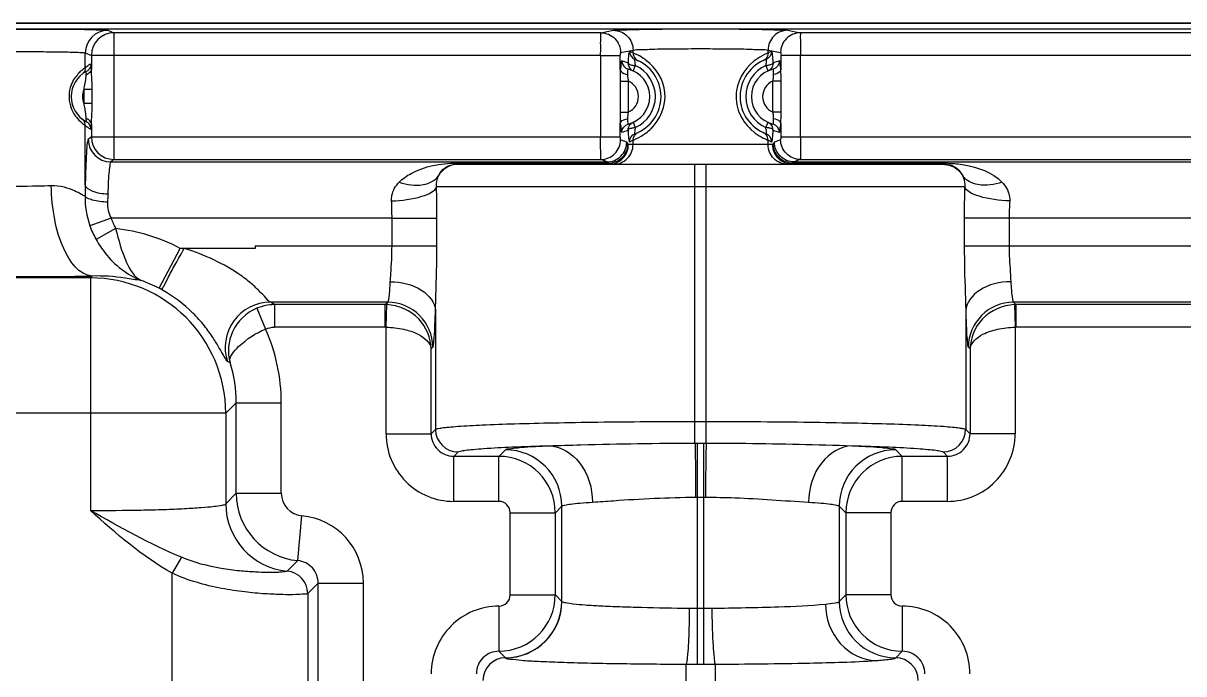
# Model space of a CAD drawing. Header units: millimetres. Extents: x -2618 to 1806, y -1718 to 1521.
# Drawn here: x -2505.4 to -2402.6, y -29.1 to 28.5 of the extents above; entities that cross this region are included whole.
import ezdxf

# ---------------------------------------------------------------- set-up
doc = ezdxf.new("R2010")
doc.units = ezdxf.units.MM
doc.header["$LTSCALE"] = 346.5
doc.layers.get('0').update_dxf_attribs({"linetype": 'CONTINUOUS'})
doc.layers.add('CURVE', color=7, linetype='CONTINUOUS')
doc.layers.add('GEOM', color=7, linetype='CONTINUOUS')

msp = doc.modelspace()

# ---------------------------------------------------------------- linework, layer by layer
for p, q in [((-2549.38, 28), (-2087.38, 28)), ((-2454.21, 27.65), (-2453.1, 27.87)), ((-2437.66, 27.87), (-2436.55, 27.65)), ((-2499.88, 24.56), (-2499.88, 25.87)), ((-2452.46, 25.9), (-2451.36, 26.12)), ((-2451.36, 25.86), (-2451.36, 26.12)), ((-2439.4, 26.12), (-2438.29, 25.9)), ((-2439.4, 25.86), (-2439.4, 26.12)), ((-2499.34, 25.65), (-2499.34, 24.44)), ((-2454.23, 25.65), (-2452.49, 25.65)), ((-2454.23, 25.65), (-2454.23, 18.43)), ((-2452.49, 24.37), (-2452.49, 25.65)), ((-2451.16, 24.74), (-2451.36, 24.28)), ((-2439.39, 24.28), (-2439.6, 24.74)), ((-2436.53, 25.65), (-2438.27, 25.65)), ((-2438.27, 25.65), (-2438.27, 24.37)), ((-2436.53, 18.43), (-2436.53, 25.65)), ((-2499.99, 21.38), (-2499.99, 22.62)), ((-2499.27, 22.62), (-2499.99, 22.62)), ((-2499.27, 21.38), (-2499.27, 22.62)), ((-2452.51, 23.38), (-2451.78, 23.38)), ((-2452.51, 23.38), (-2452.51, 20.62)), ((-2451.78, 23.38), (-2451.78, 20.62)), ((-2438.24, 23.38), (-2438.98, 23.38)), ((-2438.98, 20.62), (-2438.98, 23.38)), ((-2438.24, 20.62), (-2438.24, 23.38)), ((-2499.27, 21.38), (-2499.99, 21.38)), ((-2452.51, 20.62), (-2451.78, 20.62)), ((-2438.24, 20.62), (-2438.98, 20.62)), ((-2499.34, 19.56), (-2499.34, 18.43)), ((-2452.49, 18.43), (-2452.49, 19.63)), ((-2451.36, 19.72), (-2451.16, 19.26)), ((-2439.6, 19.26), (-2439.39, 19.72)), ((-2438.27, 19.63), (-2438.27, 18.43)), ((-2499.88, 14.21), (-2499.88, 19.44)), ((-2454.23, 18.43), (-2452.49, 18.43)), ((-2451.92, 17.96), (-2452.46, 18.18)), ((-2438.99, 17.75), (-2451.77, 17.75)), ((-2451.36, 17.75), (-2451.36, 18.14)), ((-2439.4, 17.75), (-2439.4, 18.14)), ((-2438.29, 18.18), (-2438.84, 17.96)), ((-2438.27, 18.43), (-2147.81, 18.43)), ((-2467.03, 16.1), (-2467.03, 16)), ((-2467.03, 16.1), (-2453.55, 16.1)), ((-2467.03, 16), (-2423.73, 16)), ((-2453.66, 16.21), (-2454.21, 16.43)), ((-2445.88, -8.69), (-2445.88, 16)), ((-2444.88, -8.69), (-2444.88, 16)), ((-2437.2, 16.1), (-2423.73, 16.1)), ((-2436.55, 16.43), (-2437.09, 16.21)), ((-2437.09, 16.21), (-2357.83, 16.21)), ((-2436.55, 16.43), (-2356.41, 16.43)), ((-2423.73, 16.1), (-2423.73, 16)), ((-2421.98, 14), (-2468.77, 14)), ((-2472.71, 8.78), (-2472.71, 11.22)), ((-2472.71, 11.22), (-2468.73, 11.22)), ((-2468.73, 8.78), (-2468.73, 11.22)), ((-2147.59, 11.22), (-2422.02, 11.22)), ((-2422.02, 11.22), (-2422.02, 8.78)), ((-2418.05, 11.22), (-2418.05, 8.78)), ((-2493.34, 5.02), (-2491.47, 8.55)), ((-2484.83, 8.55), (-2491.12, 8.55)), ((-2484.83, 8.78), (-2484.83, 8.55)), ((-2484.83, 8.78), (-2468.73, 8.78)), ((-2422.02, 8.78), (-2171.88, 8.78)), ((-2499.43, 5.94), (-2511.32, 5.94)), ((-2499.27, 6.1), (-2499.43, 5.94)), ((-2499.43, 5.94), (-2499.43, -14.67)), ((-2484.69, 3.25), (-2483.91, 1.41)), ((-2473.09, 3.79), (-2483.49, 3.79)), ((-2483.13, 3.57), (-2483.13, 1.57)), ((-2473.31, 3.57), (-2483.13, 3.57)), ((-2473.31, 3.57), (-2473.09, 3.79)), ((-2473.31, 1.57), (-2473.31, 3.57)), ((-2473.24, 1.57), (-2473.18, 3.57)), ((-2417.67, 3.79), (-2417.45, 3.57)), ((-2357.17, 3.79), (-2417.67, 3.79)), ((-2417.58, 3.57), (-2417.52, 1.57)), ((-2171.88, 3.57), (-2417.45, 3.57)), ((-2417.45, 3.57), (-2417.45, 1.57)), ((-2468.86, 3.05), (-2468.86, -7.48)), ((-2421.89, 3.05), (-2421.89, -7.48)), ((-2473.31, 1.57), (-2483.13, 1.57)), ((-2473.24, 1.57), (-2473.31, 1.57)), ((-2473.24, -7.87), (-2473.24, 1.57)), ((-2417.52, 1.57), (-2417.45, 1.57)), ((-2417.52, 1.57), (-2417.52, -7.87)), ((-2171.88, 1.57), (-2417.45, 1.57)), ((-2469.24, -0.36), (-2469.09, -0.21)), ((-2469.24, -7.87), (-2469.24, -0.36)), ((-2421.66, -0.21), (-2421.51, -0.36)), ((-2421.51, -0.36), (-2421.51, -7.87)), ((-2486.51, -5.13), (-2487.44, -6.05)), ((-2486.51, -5.13), (-2482.52, -5.13)), ((-2486.51, -13.14), (-2486.51, -5.13)), ((-2482.52, -13.14), (-2482.52, -5.13)), ((-2487.44, -6.05), (-2523.32, -6.05)), ((-2487.44, -6.05), (-2487.44, -14.07)), ((-2445.88, -6.78), (-2444.88, -6.78)), ((-2473.24, -7.87), (-2469.24, -7.87)), ((-2469.24, -7.87), (-2468.86, -7.48)), ((-2421.89, -7.48), (-2421.51, -7.87)), ((-2417.52, -7.87), (-2421.51, -7.87)), ((-2445.88, -8.69), (-2445.08, -8.69)), ((-2445.67, -8.69), (-2445.67, -28.28)), ((-2445.08, -8.69), (-2444.88, -8.69)), ((-2445.08, -28.28), (-2445.08, -8.69)), ((-2467.24, -9.87), (-2466.86, -9.48)), ((-2463.24, -9.87), (-2467.24, -9.87)), ((-2467.24, -13.86), (-2467.24, -9.87)), ((-2463.24, -9.87), (-2462.66, -9.29)), ((-2463.24, -13.86), (-2463.24, -9.87)), ((-2428.09, -9.29), (-2427.52, -9.87)), ((-2423.51, -9.87), (-2427.52, -9.87)), ((-2427.52, -13.86), (-2427.52, -9.87)), ((-2423.89, -9.48), (-2423.51, -9.87)), ((-2423.51, -13.86), (-2423.51, -9.87)), ((-2487.44, -14.07), (-2486.51, -13.14)), ((-2486.51, -13.14), (-2482.52, -13.14)), ((-2463.24, -13.86), (-2467.24, -13.86)), ((-2458.24, -14.86), (-2457.66, -14.28)), ((-2457.66, -22.72), (-2457.66, -14.28)), ((-2445.82, -13.49), (-2445.08, -13.48)), ((-2445.08, -13.48), (-2444.94, -13.49)), ((-2433.09, -14.28), (-2432.51, -14.86)), ((-2433.09, -14.28), (-2433.09, -22.72)), ((-2423.51, -13.86), (-2427.52, -13.86)), ((-2481.06, -19.11), (-2480.7, -15.13)), ((-2462.24, -14.86), (-2458.24, -14.86)), ((-2462.24, -22.14), (-2462.24, -14.86)), ((-2458.24, -22.14), (-2458.24, -14.86)), ((-2428.52, -14.86), (-2432.51, -14.86)), ((-2432.51, -14.86), (-2432.51, -22.14)), ((-2428.52, -14.86), (-2428.52, -22.14)), ((-2491.37, -18.81), (-2492.17, -20.23)), ((-2481.06, -19.11), (-2481.99, -20.04)), ((-2492.17, -43.77), (-2492.17, -20.23)), ((-2479.25, -21.1), (-2480.18, -22.03)), ((-2479.25, -21.1), (-2475.25, -21.1)), ((-2479.25, -42.9), (-2479.25, -21.1)), ((-2475.25, -42.9), (-2475.25, -21.1)), ((-2480.18, -22.03), (-2480.18, -41.97)), ((-2462.24, -22.14), (-2458.24, -22.14)), ((-2458.24, -22.14), (-2457.66, -22.72)), ((-2433.09, -22.72), (-2432.51, -22.14)), ((-2428.52, -22.14), (-2432.51, -22.14)), ((-2463.24, -23.14), (-2463.24, -27.13)), ((-2457.66, -22.72), (-2457.66, -22.72)), ((-2445.67, -23.33), (-2445.08, -23.33)), ((-2427.52, -23.14), (-2427.51, -27.13)), ((-2463.24, -27.13), (-2462.66, -27.71)), ((-2428.09, -27.71), (-2427.51, -27.13)), ((-2446.67, -71.74), (-2446.67, -28.28)), ((-2445.67, -28.28), (-2445.08, -28.28)), ((-2444.09, -28.28), (-2444.09, -71.74))]:
    msp.add_line(p, q)
for points in [[(-2473.17, 3.57), (-2473.24, 3.57), (-2473.31, 3.57)], [(-2417.45, 3.57), (-2417.52, 3.57), (-2417.58, 3.57)]]:
    msp.add_lwpolyline(points)
for centre, radius, start, end in [((-2453.13, 22), 4.25, 65.3894, 70.1134), ((-2437.63, 22), 4.25, 109.8866, 114.6106), ((-2497.88, 22), 3.25, 124.6284, 128.0826), ((-2497.88, 22), 3.25, 117.7922, 124.6268), ((-2453.13, 21.99), 3.26, 66.0108, 76.3286), ((-2451.01, 26.98), 2.24, 262.4727, 266.0996), ((-2452.38, 22), 3.5, 289.8856, 70.1144), ((-2448.41, 25.38), 2.82, 189.9099, 193.1567), ((-2452.38, 22), 3, 293.9997, 66.0003), ((-2438.38, 22), 3.5, 109.8856, 250.1144), ((-2438.38, 22), 3, 113.9997, 246.0003), ((-2442.46, 25.41), 2.94, 346.7951, 348.9414), ((-2439.75, 26.98), 2.24, 273.9002, 277.5292), ((-2437.63, 21.99), 3.26, 103.6714, 113.9892), ((-2498.63, 22), 2.5, 117.789, 242.211), ((-2497.95, 21.67), 3.48, 130.2054, 137.2094), ((-2497.82, 21.51), 3.68, 124.0821, 130.1908), ((-2500.64, 24.56), 0.753, 308.1435, 325.3655), ((-2500.08, 24.79), 0.888, 288.5044, 296.8594), ((-2500.14, 24.87), 0.749, 297.83, 308.8856), ((-2500.14, 24.88), 0.753, 308.8464, 318.4924), ((-2500.14, 24.87), 0.744, 318.5212, 324.5639), ((-2452.38, 22), 2.5, 283.6609, 76.3391), ((-2438.38, 22), 2.5, 103.6609, 256.3391), ((-2498.63, 22), 1.5, 155.4754, 204.5246), ((-2449.86, 23.84), 1.97, 188.9574, 193.6531), ((-2452.38, 22), 1.5, 293.5011, 66.4989), ((-2438.38, 22), 1.5, 113.5011, 246.4989), ((-2498.3, 22.07), 3.04, 201.3047, 211.5061), ((-2440.89, 20.16), 1.97, 8.9574, 13.6531), ((-2500.64, 19.44), 0.753, 34.6346, 51.8565), ((-2500.08, 19.21), 0.887, 63.1508, 71.5073), ((-2500.14, 19.13), 0.749, 51.1144, 62.17), ((-2500.14, 19.12), 0.753, 41.5076, 51.1536), ((-2500.14, 19.13), 0.745, 33.9906, 41.4766), ((-2497.97, 22.27), 3.42, 234.6747, 235.9675), ((-2497.88, 22), 3.25, 231.9192, 235.6213), ((-2497.88, 22), 3.25, 235.6206, 239.039), ((-2497.88, 22), 3.25, 239.0373, 242.2117), ((-2453.13, 22.01), 3.26, 283.6714, 293.9892), ((-2451.01, 17.02), 2.24, 93.9002, 97.5292), ((-2448.3, 18.59), 2.94, 166.7951, 168.9414), ((-2453.1, 22.62), 4.81, 303.3949, 306.7598), ((-2453, 22.48), 4.63, 306.7391, 314.0545), ((-2437.75, 22.49), 4.65, 227.0018, 233.1878), ((-2437.61, 22.68), 4.88, 233.1964, 243.0458), ((-2442.35, 18.62), 2.82, 9.9099, 13.1567), ((-2439.75, 17.02), 2.24, 82.4727, 86.0996), ((-2437.63, 22.01), 3.26, 246.0108, 256.3286), ((-2453.13, 22), 4.25, 289.8866, 294.6106), ((-2437.49, 22.91), 5.15, 242.9653, 243.857), ((-2437.49, 22.91), 5.14, 243.8773, 248.176), ((-2437.63, 22), 4.25, 245.3894, 250.1134), ((-2423.73, 5.46), 10.64, 88.2712, 90.001), ((-2574.32, 11.13), 105.59, 0.0454, 1.5555), ((-2316.44, 11.13), 105.59, 178.4445, 179.9546), ((-2505.38, 366.44), 360.39, 269.0289, 270.9711), ((-2499.45, -6.07), 12.01, 0.0842, 89.9158), ((-2499.86, -7.29), 13.93, 60.6394, 62.0567), ((-2483.48, -0.22), 4.01, 90.1846, 198.2882), ((-2496.03, -17.13), 24.39, 58.0731, 59.0554), ((-2473.1, -0.22), 4, 0.0842, 89.9158), ((-2417.66, -0.22), 4, 90.0842, 179.9158), ((-2498.41, -34.86), 35.19, 71.1709, 71.5549), ((-2498.58, -5.13), 12.07, 0.0244, 17.2522), ((-2467.25, -7.87), 5.99, 179.9855, 270.0146), ((-2467.25, -7.87), 1.99, 179.7884, 270.2117), ((-2466.86, -7.48), 2, 180.0842, 269.9158), ((-2423.9, -7.48), 2, 270.0842, 359.9158), ((-2423.51, -7.87), 5.99, 269.9855, 0.0144), ((-2423.5, -7.87), 1.99, 269.7885, 0.2115), ((-2463.25, -14.87), 5, 0.0655, 89.9345), ((-2462.67, -14.29), 5, 0.0906, 89.9094), ((-2428.09, -14.29), 5, 90.0906, 179.9094), ((-2427.51, -14.87), 5, 90.0664, 179.9336), ((-2480.51, -13.13), 6, 180.0526, 264.716), ((-2480.52, -13.14), 2, 179.986, 264.7741), ((-2481.43, -14.06), 6.01, 180.0903, 264.6826), ((-2463.24, -14.86), 0.999, 359.9866, 90.0134), ((-2427.52, -14.86), 0.999, 89.9875, 180.0125), ((-2481.24, -21.1), 5.99, 359.9858, 84.7742), ((-2482.18, -22.03), 2, 0.0545, 84.6674), ((-2463.25, -22.13), 5, 270.0306, 359.9345), ((-2463.24, -22.14), 0.999, 269.9519, 0.0133), ((-2427.51, -22.13), 5, 180.0664, 269.9685), ((-2427.52, -22.14), 0.999, 179.9876, 270.0472), ((-2463.25, -29.13), 5.99, 89.9508, 180.0143), ((-2462.67, -22.71), 5.01, 270.0894, 359.8942), ((-2462.67, -22.71), 5, 270.0558, 359.9094), ((-2445.67, 37.07), 60.4, 269.3278, 269.9951), ((-2445.09, 37.06), 60.39, 270.0048, 270.6721), ((-2428.09, -22.71), 5, 180.0906, 269.9094), ((-2427.51, -29.13), 5.99, 359.9855, 90.0494), ((-2463.25, -29.13), 1.99, 89.7535, 180.2115), ((-2462.66, -29.72), 2, 90.0388, 179.9158), ((-2428.1, -29.72), 2, 0.0842, 89.9158), ((-2427.5, -29.13), 1.99, 359.7884, 90.2467), ((-2445.66, 395.9), 424.18, 269.8644, 269.999), ((-2445.09, 395.91), 424.19, 270.001, 270.1356)]:
    msp.add_arc(centre, radius, start, end)
for points, knots in [([(-2453.1, 27.87), (-2452.85, 27.92), (-2452.01, 27.91), (-2450.38, 27.98), (-2448.06, 27.99), (-2445.38, 28), (-2442.69, 27.99), (-2440.38, 27.98), (-2438.74, 27.91), (-2437.91, 27.92), (-2437.66, 27.87)], [0, 0, 0, 0, 0.049952, 0.16105, 0.318244, 0.500167, 0.682069, 0.839168, 0.950098, 1, 1, 1, 1]), ([(-2453.1, 27.87), (-2452.65, 27.87), (-2451.73, 27.5), (-2451.36, 26.57), (-2451.36, 26.12)], [0, 0, 0, 0, 0.499355, 1, 1, 1, 1]), ([(-2437.66, 27.87), (-2438.1, 27.87), (-2439.03, 27.5), (-2439.4, 26.57), (-2439.4, 26.12)], [0, 0, 0, 0, 0.499354, 1, 1, 1, 1]), ([(-2454.23, 25.65), (-2454.23, 25.9), (-2454.22, 26.37), (-2454.24, 26.99), (-2454.19, 27.39), (-2454.23, 27.6), (-2454.21, 27.65)], [0, 0, 0, 0, 0.378409, 0.700668, 0.918696, 1, 1, 1, 1]), ([(-2454.21, 27.65), (-2453.76, 27.65), (-2452.84, 27.27), (-2452.47, 26.35), (-2452.46, 25.9)], [0, 0, 0, 0, 0.499354, 1, 1, 1, 1]), ([(-2436.55, 27.65), (-2436.99, 27.65), (-2437.92, 27.27), (-2438.29, 26.35), (-2438.29, 25.9)], [0, 0, 0, 0, 0.499354, 1, 1, 1, 1]), ([(-2436.55, 27.65), (-2436.52, 27.6), (-2436.57, 27.39), (-2436.52, 26.99), (-2436.53, 26.37), (-2436.53, 25.9), (-2436.53, 25.65)], [0, 0, 0, 0, 0.081077, 0.298861, 0.62108, 1, 1, 1, 1]), ([(-2452.49, 25.65), (-2452.49, 25.71), (-2452.48, 25.74), (-2452.48, 25.89), (-2452.47, 25.84), (-2452.47, 25.83)], [0, 0, 0, 0, 0.696593, 0.877922, 1, 1, 1, 1]), ([(-2451.68, 26), (-2451.7, 26.01), (-2451.74, 25.86), (-2451.78, 25.59), (-2451.8, 25.22), (-2451.8, 24.97)], [0, 0, 0, 0, 0.071841, 0.277217, 1, 1, 1, 1]), ([(-2451.36, 26.12), (-2451.16, 26.17), (-2450.51, 26.16), (-2449.25, 26.23), (-2447.45, 26.24), (-2445.38, 26.25), (-2443.3, 26.24), (-2441.5, 26.23), (-2440.24, 26.16), (-2439.59, 26.17), (-2439.4, 26.12)], [0, 0, 0, 0, 0.050004, 0.161097, 0.318269, 0.500167, 0.682044, 0.839121, 0.950046, 1, 1, 1, 1]), ([(-2451.13, 25.77), (-2451.16, 25.78), (-2451.23, 25.81), (-2451.31, 25.84), (-2451.36, 25.86)], [0, 0, 0, 0, 0.350002, 1, 1, 1, 1]), ([(-2450.2, 25.21), (-2450.29, 25.28), (-2450.59, 25.49), (-2450.91, 25.67), (-2451.13, 25.77)], [0, 0, 0, 0, 0.319884, 1, 1, 1, 1]), ([(-2439.4, 25.86), (-2439.44, 25.85), (-2439.76, 25.72), (-2440.07, 25.55), (-2440.32, 25.38)], [0, 0, 0, 0, 0.112611, 1, 1, 1, 1]), ([(-2438.95, 24.97), (-2438.96, 25.22), (-2438.98, 25.59), (-2439.02, 25.86), (-2439.05, 26.01), (-2439.08, 26)], [0, 0, 0, 0, 0.72264, 0.928182, 1, 1, 1, 1]), ([(-2438.29, 25.9), (-2438.28, 25.9), (-2438.28, 25.82), (-2438.27, 25.77), (-2438.28, 25.73)], [0, 0, 0, 0, 0.223287, 1, 1, 1, 1]), ([(-2499.38, 24.85), (-2499.38, 24.85), (-2499.38, 24.86), (-2499.39, 24.88), (-2499.39, 24.88)], [0, 0, 0, 0, 0.731637, 1, 1, 1, 1]), ([(-2452.36, 25.16), (-2452.43, 25.17), (-2452.43, 24.73), (-2452.47, 24.56), (-2452.49, 24.37)], [0, 0, 0, 0, 0.266452, 1, 1, 1, 1]), ([(-2451.8, 24.97), (-2451.8, 24.95), (-2451.72, 24.84), (-2451.58, 24.81), (-2451.47, 24.79)], [0, 0, 0, 0, 0.15849, 1, 1, 1, 1]), ([(-2451.47, 24.79), (-2451.44, 24.78), (-2451.39, 24.77), (-2451.33, 24.76), (-2451.3, 24.75)], [0, 0, 0, 0, 0.486669, 1, 1, 1, 1]), ([(-2451.19, 25.29), (-2451.22, 25.3), (-2451.22, 25.07), (-2451.21, 24.99), (-2451.19, 24.9)], [0, 0, 0, 0, 0.259016, 1, 1, 1, 1]), ([(-2449.77, 19.15), (-2448.95, 19.95), (-2447.93, 22.38), (-2449.32, 24.55), (-2450.2, 25.21)], [0, 0, 0, 0, 0.512168, 1, 1, 1, 1]), ([(-2440.32, 25.38), (-2441.26, 24.75), (-2442.46, 23.05), (-2442.12, 20.56), (-2441.36, 19.5), (-2440.92, 19.09)], [0, 0, 0, 0, 0.472698, 0.750729, 1, 1, 1, 1]), ([(-2439.58, 24.85), (-2439.55, 24.96), (-2439.54, 25.04), (-2439.53, 25.31), (-2439.57, 25.29)], [0, 0, 0, 0, 0.730944, 1, 1, 1, 1]), ([(-2439.29, 24.79), (-2439.31, 24.78), (-2439.37, 24.77), (-2439.43, 24.76), (-2439.46, 24.75)], [0, 0, 0, 0, 0.486668, 1, 1, 1, 1]), ([(-2438.95, 24.97), (-2438.96, 24.95), (-2439.04, 24.84), (-2439.18, 24.81), (-2439.29, 24.79)], [0, 0, 0, 0, 0.15849, 1, 1, 1, 1]), ([(-2438.27, 24.37), (-2438.28, 24.56), (-2438.33, 24.73), (-2438.33, 25.17), (-2438.4, 25.16)], [0, 0, 0, 0, 0.733939, 1, 1, 1, 1]), ([(-2500.5, 24.03), (-2500.54, 23.99), (-2500.7, 23.8), (-2500.84, 23.6), (-2500.94, 23.44)], [0, 0, 0, 0, 0.221441, 1, 1, 1, 1]), ([(-2499.88, 23.18), (-2499.85, 23.38), (-2499.82, 23.63), (-2499.8, 23.89), (-2499.8, 23.94)], [0, 0, 0, 0, 0.782224, 1, 1, 1, 1]), ([(-2499.8, 23.94), (-2499.79, 23.97), (-2499.79, 24.06), (-2499.78, 24.14), (-2499.79, 24.19)], [0, 0, 0, 0, 0.346311, 1, 1, 1, 1]), ([(-2499.79, 24.19), (-2499.79, 24.2), (-2499.78, 24.21), (-2499.79, 24.21), (-2499.79, 24.21)], [0, 0, 0, 0, 0.720308, 1, 1, 1, 1]), ([(-2499.56, 24.06), (-2499.58, 24.05), (-2499.62, 24.03), (-2499.66, 24), (-2499.68, 23.99)], [0, 0, 0, 0, 0.493273, 1, 1, 1, 1]), ([(-2499.34, 24.44), (-2499.35, 24.47), (-2499.35, 24.53), (-2499.35, 24.59), (-2499.36, 24.62)], [0, 0, 0, 0, 0.528607, 1, 1, 1, 1]), ([(-2499.27, 22.62), (-2499.27, 22.78), (-2499.27, 23.39), (-2499.33, 23.99), (-2499.34, 24.44)], [0, 0, 0, 0, 0.262534, 1, 1, 1, 1]), ([(-2452.49, 24.37), (-2452.48, 24.32), (-2452.35, 24.08), (-2452.06, 24), (-2451.85, 23.97)], [0, 0, 0, 0, 0.187947, 1, 1, 1, 1]), ([(-2451.79, 24.43), (-2451.81, 24.44), (-2451.84, 24.28), (-2451.84, 24.21), (-2451.85, 24.14)], [0, 0, 0, 0, 0.264914, 1, 1, 1, 1]), ([(-2451.85, 24.14), (-2451.85, 24.11), (-2451.85, 24.06), (-2451.85, 24), (-2451.85, 23.97)], [0, 0, 0, 0, 0.480122, 1, 1, 1, 1]), ([(-2451.85, 23.97), (-2451.84, 23.95), (-2451.84, 23.91), (-2451.84, 23.86), (-2451.84, 23.84)], [0, 0, 0, 0, 0.489701, 1, 1, 1, 1]), ([(-2438.91, 23.97), (-2438.91, 24.09), (-2438.92, 24.18), (-2438.93, 24.44), (-2438.97, 24.43)], [0, 0, 0, 0, 0.733812, 1, 1, 1, 1]), ([(-2438.27, 24.37), (-2438.28, 24.32), (-2438.41, 24.08), (-2438.7, 24), (-2438.91, 23.97)], [0, 0, 0, 0, 0.187945, 1, 1, 1, 1]), ([(-2499.34, 19.56), (-2499.34, 19.7), (-2499.29, 20.3), (-2499.27, 20.91), (-2499.27, 21.38)], [0, 0, 0, 0, 0.226788, 1, 1, 1, 1]), ([(-2500.89, 20.48), (-2500.8, 20.34), (-2500.53, 19.97), (-2500.18, 19.65), (-2499.95, 19.49)], [0, 0, 0, 0, 0.365959, 1, 1, 1, 1]), ([(-2499.81, 20.2), (-2499.81, 20.22), (-2499.81, 20.28), (-2499.82, 20.33), (-2499.82, 20.35)], [0, 0, 0, 0, 0.48865, 1, 1, 1, 1]), ([(-2499.8, 20.06), (-2499.8, 20.08), (-2499.8, 20.13), (-2499.81, 20.17), (-2499.81, 20.2)], [0, 0, 0, 0, 0.483011, 1, 1, 1, 1]), ([(-2499.79, 19.79), (-2499.77, 19.78), (-2499.8, 19.95), (-2499.79, 19.99), (-2499.8, 20.06)], [0, 0, 0, 0, 0.246325, 1, 1, 1, 1]), ([(-2499.56, 19.94), (-2499.58, 19.95), (-2499.62, 19.97), (-2499.66, 20), (-2499.68, 20.01)], [0, 0, 0, 0, 0.493275, 1, 1, 1, 1]), ([(-2499.39, 19.12), (-2499.36, 19.11), (-2499.38, 19.38), (-2499.35, 19.45), (-2499.34, 19.56)], [0, 0, 0, 0, 0.250511, 1, 1, 1, 1]), ([(-2452.49, 19.63), (-2452.48, 19.68), (-2452.35, 19.92), (-2452.06, 20), (-2451.85, 20.03)], [0, 0, 0, 0, 0.187945, 1, 1, 1, 1]), ([(-2452.49, 19.63), (-2452.47, 19.44), (-2452.43, 19.27), (-2452.43, 18.83), (-2452.36, 18.84)], [0, 0, 0, 0, 0.733939, 1, 1, 1, 1]), ([(-2451.85, 20.03), (-2451.85, 19.91), (-2451.84, 19.82), (-2451.83, 19.56), (-2451.79, 19.57)], [0, 0, 0, 0, 0.733812, 1, 1, 1, 1]), ([(-2438.97, 19.57), (-2438.94, 19.56), (-2438.91, 19.72), (-2438.91, 19.79), (-2438.91, 19.86)], [0, 0, 0, 0, 0.264914, 1, 1, 1, 1]), ([(-2438.91, 20.03), (-2438.91, 20.05), (-2438.91, 20.09), (-2438.91, 20.14), (-2438.92, 20.16)], [0, 0, 0, 0, 0.489701, 1, 1, 1, 1]), ([(-2438.27, 19.63), (-2438.28, 19.68), (-2438.41, 19.92), (-2438.7, 20), (-2438.91, 20.03)], [0, 0, 0, 0, 0.187947, 1, 1, 1, 1]), ([(-2438.91, 19.86), (-2438.91, 19.89), (-2438.91, 19.94), (-2438.91, 20), (-2438.91, 20.03)], [0, 0, 0, 0, 0.480122, 1, 1, 1, 1]), ([(-2438.4, 18.84), (-2438.33, 18.83), (-2438.33, 19.27), (-2438.28, 19.44), (-2438.27, 19.63)], [0, 0, 0, 0, 0.266452, 1, 1, 1, 1]), ([(-2451.8, 19.03), (-2451.8, 19.05), (-2451.72, 19.16), (-2451.58, 19.19), (-2451.47, 19.21)], [0, 0, 0, 0, 0.15849, 1, 1, 1, 1]), ([(-2451.8, 19.03), (-2451.8, 18.78), (-2451.78, 18.41), (-2451.74, 18.14), (-2451.7, 17.99), (-2451.68, 18)], [0, 0, 0, 0, 0.72264, 0.928182, 1, 1, 1, 1]), ([(-2451.47, 19.21), (-2451.44, 19.22), (-2451.39, 19.23), (-2451.33, 19.24), (-2451.3, 19.25)], [0, 0, 0, 0, 0.486668, 1, 1, 1, 1]), ([(-2451.36, 18.14), (-2451.32, 18.15), (-2451.01, 18.28), (-2450.71, 18.44), (-2450.45, 18.61)], [0, 0, 0, 0, 0.113168, 1, 1, 1, 1]), ([(-2451.18, 19.15), (-2451.2, 19.04), (-2451.21, 18.96), (-2451.23, 18.69), (-2451.19, 18.71)], [0, 0, 0, 0, 0.730944, 1, 1, 1, 1]), ([(-2439.57, 18.71), (-2439.54, 18.7), (-2439.53, 18.93), (-2439.55, 19.01), (-2439.57, 19.1)], [0, 0, 0, 0, 0.259016, 1, 1, 1, 1]), ([(-2439.29, 19.21), (-2439.31, 19.22), (-2439.37, 19.23), (-2439.43, 19.24), (-2439.46, 19.25)], [0, 0, 0, 0, 0.486669, 1, 1, 1, 1]), ([(-2438.95, 19.03), (-2438.96, 19.05), (-2439.04, 19.16), (-2439.18, 19.19), (-2439.29, 19.21)], [0, 0, 0, 0, 0.15849, 1, 1, 1, 1]), ([(-2439.08, 18), (-2439.05, 17.99), (-2439.02, 18.14), (-2438.98, 18.41), (-2438.96, 18.78), (-2438.95, 19.03)], [0, 0, 0, 0, 0.071841, 0.277217, 1, 1, 1, 1]), ([(-2454.21, 16.43), (-2454.22, 16.49), (-2454.21, 16.69), (-2454.24, 17.36), (-2454.23, 17.97), (-2454.23, 18.43)], [0, 0, 0, 0, 0.085925, 0.304736, 1, 1, 1, 1]), ([(-2454.21, 16.43), (-2453.76, 16.43), (-2452.84, 16.81), (-2452.47, 17.74), (-2452.46, 18.18)], [0, 0, 0, 0, 0.499436, 1, 1, 1, 1]), ([(-2453.66, 16.21), (-2453.22, 16.22), (-2452.29, 16.59), (-2451.92, 17.52), (-2451.92, 17.96)], [0, 0, 0, 0, 0.499436, 1, 1, 1, 1]), ([(-2453.51, 16), (-2453.07, 16), (-2452.14, 16.37), (-2451.77, 17.3), (-2451.77, 17.75)], [0, 0, 0, 0, 0.499326, 1, 1, 1, 1]), ([(-2453.1, 16), (-2452.65, 16), (-2451.73, 16.37), (-2451.36, 17.3), (-2451.36, 17.75)], [0, 0, 0, 0, 0.499326, 1, 1, 1, 1]), ([(-2452.89, 16.24), (-2452.59, 16.36), (-2452.03, 16.8), (-2451.82, 17.48), (-2451.81, 17.8)], [0, 0, 0, 0, 0.503504, 1, 1, 1, 1]), ([(-2452.46, 18.18), (-2452.48, 18.19), (-2452.47, 18.29), (-2452.49, 18.35), (-2452.48, 18.4)], [0, 0, 0, 0, 0.294368, 1, 1, 1, 1]), ([(-2451.81, 17.8), (-2451.82, 17.84), (-2451.85, 17.9), (-2451.9, 17.95), (-2451.92, 17.96)], [0, 0, 0, 0, 0.618789, 1, 1, 1, 1]), ([(-2451.77, 17.75), (-2451.77, 17.75), (-2451.81, 17.77), (-2451.8, 17.81), (-2451.81, 17.83)], [0, 0, 0, 0, 0.23749, 1, 1, 1, 1]), ([(-2437.66, 16), (-2438.1, 16), (-2439.03, 16.37), (-2439.4, 17.3), (-2439.4, 17.75)], [0, 0, 0, 0, 0.499326, 1, 1, 1, 1]), ([(-2438.95, 17.8), (-2438.95, 17.79), (-2438.96, 17.74), (-2438.99, 17.77), (-2438.99, 17.78)], [0, 0, 0, 0, 0.626535, 1, 1, 1, 1]), ([(-2437.25, 16), (-2437.69, 16), (-2438.62, 16.37), (-2438.99, 17.3), (-2438.99, 17.75)], [0, 0, 0, 0, 0.499326, 1, 1, 1, 1]), ([(-2438.84, 17.96), (-2438.86, 17.95), (-2438.91, 17.9), (-2438.93, 17.84), (-2438.95, 17.8)], [0, 0, 0, 0, 0.381211, 1, 1, 1, 1]), ([(-2437.86, 16.24), (-2438.17, 16.36), (-2438.72, 16.8), (-2438.94, 17.48), (-2438.95, 17.8)], [0, 0, 0, 0, 0.503504, 1, 1, 1, 1]), ([(-2437.09, 16.21), (-2437.54, 16.22), (-2438.46, 16.59), (-2438.84, 17.52), (-2438.84, 17.96)], [0, 0, 0, 0, 0.499436, 1, 1, 1, 1]), ([(-2436.55, 16.43), (-2436.99, 16.43), (-2437.92, 16.81), (-2438.29, 17.74), (-2438.29, 18.18)], [0, 0, 0, 0, 0.499436, 1, 1, 1, 1]), ([(-2438.27, 18.43), (-2438.27, 18.41), (-2438.27, 18.35), (-2438.27, 18.3), (-2438.28, 18.22), (-2438.28, 18.26), (-2438.28, 18.27)], [0, 0, 0, 0, 0.347799, 0.680353, 0.848753, 1, 1, 1, 1]), ([(-2436.53, 18.43), (-2436.53, 17.97), (-2436.51, 17.36), (-2436.55, 16.7), (-2436.53, 16.49), (-2436.55, 16.43)], [0, 0, 0, 0, 0.695211, 0.914075, 1, 1, 1, 1]), ([(-2472.07, 14.42), (-2471.76, 14.73), (-2470.27, 15.77), (-2468.39, 16.1), (-2467.03, 16.1)], [0, 0, 0, 0, 0.241794, 1, 1, 1, 1]), ([(-2468.6, 14.99), (-2468.47, 15.26), (-2468.04, 15.8), (-2467.37, 16), (-2467.03, 16)], [0, 0, 0, 0, 0.465846, 1, 1, 1, 1]), ([(-2453.63, 16.19), (-2453.63, 16.2), (-2453.64, 16.21), (-2453.66, 16.21), (-2453.66, 16.21)], [0, 0, 0, 0, 0.527216, 1, 1, 1, 1]), ([(-2453.55, 16.1), (-2453.56, 16.12), (-2453.58, 16.15), (-2453.61, 16.18), (-2453.63, 16.19)], [0, 0, 0, 0, 0.561142, 1, 1, 1, 1]), ([(-2453.54, 16.04), (-2453.54, 16.05), (-2453.55, 16.07), (-2453.55, 16.09), (-2453.55, 16.1)], [0, 0, 0, 0, 0.450323, 1, 1, 1, 1]), ([(-2453.51, 16), (-2453.52, 16), (-2453.53, 16.01), (-2453.53, 16.03), (-2453.54, 16.04)], [0, 0, 0, 0, 0.341386, 1, 1, 1, 1]), ([(-2437.2, 16.1), (-2437.21, 16.07), (-2437.21, 16.04), (-2437.23, 16), (-2437.25, 16)], [0, 0, 0, 0, 0.699172, 1, 1, 1, 1]), ([(-2437.09, 16.21), (-2437.12, 16.21), (-2437.16, 16.17), (-2437.19, 16.13), (-2437.2, 16.1)], [0, 0, 0, 0, 0.406711, 1, 1, 1, 1]), ([(-2423.73, 16), (-2423.69, 16), (-2423.59, 16), (-2423.49, 15.99), (-2423.42, 15.98)], [0, 0, 0, 0, 0.320045, 1, 1, 1, 1]), ([(-2423.42, 15.98), (-2423.28, 15.95), (-2422.75, 15.79), (-2422.33, 15.35), (-2422.16, 14.99)], [0, 0, 0, 0, 0.265254, 1, 1, 1, 1]), ([(-2423.41, 16.09), (-2422.95, 16.08), (-2421.28, 15.92), (-2419.55, 15.3), (-2418.69, 14.42)], [0, 0, 0, 0, 0.270629, 1, 1, 1, 1]), ([(-2472.75, 12.76), (-2472.76, 12.92), (-2472.72, 13.54), (-2472.38, 14.1), (-2472.07, 14.42)], [0, 0, 0, 0, 0.263576, 1, 1, 1, 1]), ([(-2472.07, 14.42), (-2471.39, 14.2), (-2470.15, 13.97), (-2468.87, 14.55), (-2468.6, 14.99)], [0, 0, 0, 0, 0.576406, 1, 1, 1, 1]), ([(-2468.77, 14), (-2468.78, 14.1), (-2468.78, 14.44), (-2468.7, 14.78), (-2468.6, 14.99)], [0, 0, 0, 0, 0.304303, 1, 1, 1, 1]), ([(-2418.69, 14.42), (-2419.36, 14.2), (-2420.61, 13.97), (-2421.88, 14.55), (-2422.16, 14.99)], [0, 0, 0, 0, 0.576408, 1, 1, 1, 1]), ([(-2422.16, 14.99), (-2422.13, 14.93), (-2422, 14.62), (-2421.96, 14.27), (-2421.98, 14)], [0, 0, 0, 0, 0.20705, 1, 1, 1, 1]), ([(-2418.69, 14.42), (-2418.38, 14.1), (-2418.03, 13.54), (-2417.99, 12.92), (-2418, 12.76)], [0, 0, 0, 0, 0.736497, 1, 1, 1, 1]), ([(-2502.89, 14.1), (-2503.29, 14.08), (-2504.95, 14.03), (-2506.61, 14.04), (-2507.87, 14.1)], [0, 0, 0, 0, 0.242933, 1, 1, 1, 1]), ([(-2499.27, 6.1), (-2500.43, 6.18), (-2501.9, 8.32), (-2502.67, 11.16), (-2502.88, 13.09), (-2502.89, 14.1)], [0, 0, 0, 0, 0.380303, 0.671864, 1, 1, 1, 1]), ([(-2472.75, 12.76), (-2471.85, 12.79), (-2470.59, 12.94), (-2469.27, 13.44), (-2468.83, 13.81), (-2468.77, 14)], [0, 0, 0, 0, 0.634841, 0.859937, 1, 1, 1, 1]), ([(-2418, 12.76), (-2418.91, 12.79), (-2420.17, 12.94), (-2421.49, 13.44), (-2421.93, 13.81), (-2421.98, 14)], [0, 0, 0, 0, 0.634836, 0.859932, 1, 1, 1, 1]), ([(-2493.08, 4.87), (-2493.07, 5), (-2492.81, 5.37), (-2492.46, 6.16), (-2491.83, 7.26), (-2491.37, 8.1), (-2491.12, 8.55)], [0, 0, 0, 0, 0.090292, 0.311706, 0.63093, 1, 1, 1, 1]), ([(-2483.49, 3.79), (-2483.6, 3.82), (-2483.84, 4.15), (-2484.36, 4.66), (-2485.11, 5.41), (-2486.47, 6.46), (-2488.47, 7.6), (-2490.22, 8.27), (-2491.12, 8.55)], [0, 0, 0, 0, 0.039786, 0.124906, 0.244928, 0.38553, 0.689279, 1, 1, 1, 1]), ([(-2472.86, 5.6), (-2472.85, 5.84), (-2472.77, 6.9), (-2472.71, 7.96), (-2472.71, 8.78)], [0, 0, 0, 0, 0.222844, 1, 1, 1, 1]), ([(-2468.86, 3.05), (-2468.85, 3.49), (-2468.79, 5.4), (-2468.73, 7.31), (-2468.73, 8.78)], [0, 0, 0, 0, 0.228962, 1, 1, 1, 1]), ([(-2422.02, 8.78), (-2422.02, 8.28), (-2422.01, 6.37), (-2421.93, 4.46), (-2421.89, 3.05)], [0, 0, 0, 0, 0.264492, 1, 1, 1, 1]), ([(-2418.05, 8.78), (-2418.05, 8.5), (-2418.03, 7.43), (-2417.94, 6.38), (-2417.9, 5.6)], [0, 0, 0, 0, 0.269492, 1, 1, 1, 1]), ([(-2473.09, 3.79), (-2473.04, 3.81), (-2473.01, 4.02), (-2472.94, 4.35), (-2472.9, 4.92), (-2472.87, 5.35), (-2472.86, 5.6)], [0, 0, 0, 0, 0.088046, 0.288846, 0.597072, 1, 1, 1, 1]), ([(-2472.86, 5.6), (-2471.89, 5.58), (-2470.19, 5.27), (-2468.89, 3.77), (-2468.86, 3.05)], [0, 0, 0, 0, 0.573918, 1, 1, 1, 1]), ([(-2417.9, 5.6), (-2418.86, 5.58), (-2420.57, 5.27), (-2421.86, 3.77), (-2421.89, 3.05)], [0, 0, 0, 0, 0.57392, 1, 1, 1, 1]), ([(-2417.9, 5.6), (-2417.88, 5.35), (-2417.86, 4.92), (-2417.81, 4.35), (-2417.74, 4.02), (-2417.71, 3.81), (-2417.67, 3.79)], [0, 0, 0, 0, 0.402926, 0.711154, 0.911951, 1, 1, 1, 1]), ([(-2487.28, -1.48), (-2487.34, -1.46), (-2487.46, -1.23), (-2487.69, -0.85), (-2488.05, -0.18), (-2488.59, 0.7), (-2489.35, 1.75), (-2490.74, 3.29), (-2492.06, 4.3), (-2493.04, 4.85)], [0, 0, 0, 0, 0.023311, 0.076621, 0.162477, 0.282444, 0.434916, 0.612587, 1, 1, 1, 1]), ([(-2484.69, 3.25), (-2485.61, 2.86), (-2487.14, 1.41), (-2487.31, -0.68), (-2487.06, -1.55)], [0, 0, 0, 0, 0.521539, 1, 1, 1, 1]), ([(-2469.24, -0.36), (-2469.26, 0.6), (-2470.1, 2.64), (-2472.14, 3.53), (-2473.17, 3.57)], [0, 0, 0, 0, 0.481349, 1, 1, 1, 1]), ([(-2417.58, 3.57), (-2418.62, 3.53), (-2420.66, 2.64), (-2421.49, 0.6), (-2421.51, -0.36)], [0, 0, 0, 0, 0.518655, 1, 1, 1, 1]), ([(-2469.09, -0.21), (-2469.03, -0.15), (-2469.03, 0.2), (-2468.94, 0.82), (-2468.91, 1.84), (-2468.87, 2.61), (-2468.86, 3.05)], [0, 0, 0, 0, 0.083654, 0.284299, 0.594214, 1, 1, 1, 1]), ([(-2421.89, 3.05), (-2421.88, 2.61), (-2421.85, 1.84), (-2421.82, 0.82), (-2421.72, 0.2), (-2421.73, -0.15), (-2421.66, -0.21)], [0, 0, 0, 0, 0.405784, 0.715701, 0.916343, 1, 1, 1, 1]), ([(-2487.06, -1.55), (-2487.16, -1.03), (-2485.96, 0.31), (-2484.78, 1.03), (-2483.91, 1.41)], [0, 0, 0, 0, 0.357875, 1, 1, 1, 1]), ([(-2473.24, 1.57), (-2472.71, 1.56), (-2471.72, 1.44), (-2470.28, 1), (-2469.29, 0.21), (-2469.24, -0.36)], [0, 0, 0, 0, 0.337858, 0.627812, 1, 1, 1, 1]), ([(-2421.51, -0.36), (-2421.47, 0.21), (-2420.48, 1), (-2419.03, 1.44), (-2418.04, 1.56), (-2417.52, 1.57)], [0, 0, 0, 0, 0.372175, 0.662124, 1, 1, 1, 1]), ([(-2468.86, -7.48), (-2468.81, -7.44), (-2468.61, -7.4), (-2468.22, -7.33), (-2467.62, -7.27), (-2466.43, -7.17), (-2464.49, -7.07), (-2461.66, -6.97), (-2458.25, -6.89), (-2452.92, -6.8), (-2448.75, -6.78), (-2445.88, -6.78)], [0, 0, 0, 0, 0.008505, 0.025821, 0.052004, 0.086852, 0.181284, 0.305733, 0.455661, 0.625611, 1, 1, 1, 1]), ([(-2444.88, -6.78), (-2442.01, -6.78), (-2437.83, -6.8), (-2432.51, -6.89), (-2429.1, -6.97), (-2426.27, -7.07), (-2424.32, -7.17), (-2423.14, -7.27), (-2422.53, -7.33), (-2422.15, -7.4), (-2421.94, -7.44), (-2421.89, -7.48)], [0, 0, 0, 0, 0.374393, 0.544315, 0.694247, 0.818698, 0.913148, 0.948002, 0.974188, 0.9915, 1, 1, 1, 1]), ([(-2466.86, -9.48), (-2466.81, -9.43), (-2466.57, -9.39), (-2466.13, -9.31), (-2465.44, -9.24), (-2464.07, -9.13), (-2461.83, -9.02), (-2459.9, -8.96), (-2458.81, -8.93)], [0, 0, 0, 0, 0.027135, 0.08376, 0.169919, 0.284779, 0.594974, 1, 1, 1, 1]), ([(-2462.66, -9.29), (-2462.58, -9.21), (-2462.17, -9.19), (-2461.45, -9.07), (-2460.25, -9), (-2459.34, -8.95), (-2458.81, -8.93)], [0, 0, 0, 0, 0.086667, 0.28533, 0.592351, 1, 1, 1, 1]), ([(-2458.81, -8.93), (-2457.87, -8.9), (-2453.55, -8.77), (-2449.24, -8.7), (-2445.88, -8.69)], [0, 0, 0, 0, 0.219722, 1, 1, 1, 1]), ([(-2458.81, -8.93), (-2457.78, -8.96), (-2455.59, -10.36), (-2454.97, -12.7), (-2454.95, -13.93)], [0, 0, 0, 0, 0.456423, 1, 1, 1, 1]), ([(-2445.88, -8.69), (-2445.86, -8.92), (-2445.83, -10.52), (-2445.82, -12.12), (-2445.82, -13.49)], [0, 0, 0, 0, 0.144711, 1, 1, 1, 1]), ([(-2444.88, -8.69), (-2444.89, -8.92), (-2444.93, -10.52), (-2444.94, -12.12), (-2444.94, -13.49)], [0, 0, 0, 0, 0.144711, 1, 1, 1, 1]), ([(-2444.88, -8.69), (-2443.71, -8.69), (-2439.39, -8.72), (-2435.08, -8.83), (-2431.94, -8.93)], [0, 0, 0, 0, 0.272139, 1, 1, 1, 1]), ([(-2431.94, -8.93), (-2432.97, -8.96), (-2435.16, -10.36), (-2435.79, -12.7), (-2435.81, -13.93)], [0, 0, 0, 0, 0.456424, 1, 1, 1, 1]), ([(-2431.94, -8.93), (-2431.42, -8.95), (-2430.5, -9), (-2429.31, -9.07), (-2428.58, -9.19), (-2428.17, -9.21), (-2428.09, -9.29)], [0, 0, 0, 0, 0.407591, 0.714614, 0.913312, 1, 1, 1, 1]), ([(-2431.94, -8.93), (-2430.85, -8.96), (-2428.93, -9.02), (-2426.69, -9.13), (-2425.32, -9.24), (-2424.62, -9.31), (-2424.18, -9.39), (-2423.95, -9.43), (-2423.89, -9.48)], [0, 0, 0, 0, 0.405017, 0.71522, 0.830097, 0.916261, 0.972881, 1, 1, 1, 1]), ([(-2499.43, -14.67), (-2497.93, -14.67), (-2495.75, -14.65), (-2492.98, -14.58), (-2491.19, -14.51), (-2489.73, -14.41), (-2488.58, -14.33), (-2487.91, -14.2), (-2487.5, -14.16), (-2487.44, -14.07)], [0, 0, 0, 0, 0.373764, 0.543396, 0.693075, 0.817374, 0.911828, 0.973167, 1, 1, 1, 1]), ([(-2457.66, -14.28), (-2457.62, -14.22), (-2457.32, -14.17), (-2456.81, -14.07), (-2455.97, -14), (-2455.32, -13.95), (-2454.95, -13.93)], [0, 0, 0, 0, 0.08959, 0.288432, 0.594351, 1, 1, 1, 1]), ([(-2454.95, -13.93), (-2454.33, -13.89), (-2451.29, -13.66), (-2448.24, -13.5), (-2445.82, -13.49)], [0, 0, 0, 0, 0.204472, 1, 1, 1, 1]), ([(-2444.94, -13.49), (-2444.08, -13.49), (-2441.03, -13.55), (-2437.99, -13.8), (-2435.81, -13.93)], [0, 0, 0, 0, 0.283651, 1, 1, 1, 1]), ([(-2435.81, -13.93), (-2435.44, -13.95), (-2434.79, -14), (-2433.94, -14.07), (-2433.44, -14.17), (-2433.14, -14.22), (-2433.09, -14.28)], [0, 0, 0, 0, 0.405592, 0.711512, 0.910389, 1, 1, 1, 1]), ([(-2481.99, -20.04), (-2482.05, -20.09), (-2482.35, -20.1), (-2482.87, -20.17), (-2483.75, -20.16), (-2484.9, -20.13), (-2486.29, -20.03), (-2488.51, -19.73), (-2490.24, -19.29), (-2491.37, -18.81)], [0, 0, 0, 0, 0.025125, 0.083919, 0.175246, 0.296635, 0.444663, 0.614937, 1, 1, 1, 1]), ([(-2479.25, -21.1), (-2479.25, -20.62), (-2479.62, -19.62), (-2480.58, -19.15), (-2481.06, -19.11)], [0, 0, 0, 0, 0.50011, 1, 1, 1, 1]), ([(-2480.18, -22.03), (-2480.26, -22.09), (-2480.65, -22.07), (-2481.35, -22.15), (-2482.52, -22.12), (-2484.02, -22.06), (-2485.83, -21.89), (-2488.63, -21.47), (-2490.79, -20.87), (-2492.17, -20.23)], [0, 0, 0, 0, 0.025535, 0.086667, 0.181446, 0.306454, 0.45705, 0.627436, 1, 1, 1, 1]), ([(-2457.66, -22.72), (-2457.58, -22.8), (-2457.21, -22.85), (-2456.55, -22.96), (-2455.49, -23.04), (-2454.12, -23.12), (-2452.46, -23.19), (-2449.84, -23.27), (-2447.79, -23.31), (-2446.38, -23.33)], [0, 0, 0, 0, 0.028399, 0.090286, 0.184316, 0.307549, 0.455971, 0.624694, 1, 1, 1, 1]), ([(-2446.38, -23.33), (-2446.38, -23.91), (-2446.4, -25), (-2446.45, -26.47), (-2446.55, -27.53), (-2446.59, -28.1), (-2446.67, -28.28)], [0, 0, 0, 0, 0.352782, 0.661068, 0.886039, 1, 1, 1, 1]), ([(-2444.38, -23.33), (-2442.4, -23.3), (-2439.05, -23.23), (-2435.7, -23.1), (-2434.32, -22.96)], [0, 0, 0, 0, 0.589162, 1, 1, 1, 1]), ([(-2444.38, -23.33), (-2444.38, -23.91), (-2444.35, -25), (-2444.3, -26.47), (-2444.2, -27.53), (-2444.16, -28.1), (-2444.09, -28.28)], [0, 0, 0, 0, 0.352782, 0.661068, 0.886039, 1, 1, 1, 1]), ([(-2434.32, -22.96), (-2434.03, -22.93), (-2433.66, -22.85), (-2433.16, -22.82), (-2433.09, -22.72)], [0, 0, 0, 0, 0.700968, 1, 1, 1, 1]), ([(-2434.32, -22.96), (-2434.31, -24.21), (-2433.44, -26.72), (-2431, -27.94), (-2429.84, -27.96)], [0, 0, 0, 0, 0.518766, 1, 1, 1, 1]), ([(-2462.66, -27.71), (-2462.66, -27.71), (-2462.66, -27.72), (-2462.66, -27.72), (-2462.66, -27.72)], [0, 0, 0, 0, 0.493799, 1, 1, 1, 1]), ([(-2462.66, -27.72), (-2462.55, -27.81), (-2462.04, -27.83), (-2461.11, -27.97), (-2459.6, -28.03), (-2457.65, -28.12), (-2455.28, -28.18), (-2451.58, -28.25), (-2448.67, -28.27), (-2446.67, -28.28)], [0, 0, 0, 0, 0.026339, 0.087524, 0.181793, 0.305871, 0.455395, 0.625056, 1, 1, 1, 1]), ([(-2429.84, -27.96), (-2429.43, -27.93), (-2428.86, -27.85), (-2428.24, -27.82), (-2428.1, -27.72)], [0, 0, 0, 0, 0.70411, 1, 1, 1, 1]), ([(-2428.1, -27.72), (-2428.1, -27.72), (-2428.1, -27.72), (-2428.09, -27.71), (-2428.09, -27.71)], [0, 0, 0, 0, 0.485994, 1, 1, 1, 1]), ([(-2444.09, -28.28), (-2441.3, -28.27), (-2436.55, -28.21), (-2431.8, -28.09), (-2429.84, -27.96)], [0, 0, 0, 0, 0.587007, 1, 1, 1, 1])]:
    msp.add_open_spline(points, degree=3, knots=knots)
for points in [[(-2451.68, 26), (-2451.68, 25.71), (-2451.46, 25.39), (-2451.19, 25.29)], [(-2451.36, 25.86), (-2451.36, 25.68), (-2451.28, 25.48), (-2451.15, 25.35)], [(-2439.4, 25.86), (-2439.4, 25.68), (-2439.48, 25.48), (-2439.61, 25.35)], [(-2439.08, 26), (-2439.08, 25.71), (-2439.3, 25.39), (-2439.57, 25.29)], [(-2499.39, 24.88), (-2499.39, 24.72), (-2499.44, 24.56), (-2499.53, 24.44)], [(-2499.36, 24.62), (-2499.36, 24.7), (-2499.36, 24.77), (-2499.38, 24.85)], [(-2452.36, 25.16), (-2452.36, 24.85), (-2452.09, 24.5), (-2451.79, 24.43)], [(-2451.8, 24.97), (-2451.8, 24.78), (-2451.72, 24.58), (-2451.59, 24.45)], [(-2451.15, 25.35), (-2451.08, 25.28), (-2451.01, 25.22), (-2450.92, 25.18)], [(-2439.61, 25.35), (-2439.67, 25.28), (-2439.75, 25.22), (-2439.84, 25.18)], [(-2438.95, 24.97), (-2438.95, 24.78), (-2439.03, 24.58), (-2439.16, 24.45)], [(-2438.4, 25.16), (-2438.4, 24.85), (-2438.67, 24.5), (-2438.97, 24.43)], [(-2499.88, 24.56), (-2499.88, 24.41), (-2499.93, 24.25), (-2500.02, 24.13)], [(-2499.34, 24.44), (-2499.35, 24.29), (-2499.45, 24.15), (-2499.56, 24.06)], [(-2452.49, 24.37), (-2452.5, 24.04), (-2452.51, 23.71), (-2452.51, 23.38)], [(-2451.84, 23.84), (-2451.84, 23.74), (-2451.83, 23.63), (-2451.81, 23.53)], [(-2451.59, 24.45), (-2451.53, 24.38), (-2451.45, 24.32), (-2451.36, 24.28)], [(-2439.16, 24.45), (-2439.23, 24.38), (-2439.31, 24.32), (-2439.39, 24.28)], [(-2438.98, 23.38), (-2438.93, 23.57), (-2438.92, 23.77), (-2438.91, 23.97)], [(-2438.24, 23.38), (-2438.24, 23.71), (-2438.26, 24.04), (-2438.27, 24.37)], [(-2501.21, 22.8), (-2501.38, 22.21), (-2501.35, 21.54), (-2501.13, 20.97)], [(-2500.94, 23.44), (-2501.05, 23.24), (-2501.14, 23.02), (-2501.21, 22.8)], [(-2499.99, 22.62), (-2499.96, 22.81), (-2499.92, 22.99), (-2499.88, 23.18)], [(-2499.9, 20.92), (-2499.93, 21.08), (-2499.97, 21.23), (-2499.99, 21.38)], [(-2499.82, 20.35), (-2499.84, 20.55), (-2499.87, 20.74), (-2499.9, 20.92)], [(-2452.51, 20.62), (-2452.51, 20.29), (-2452.5, 19.96), (-2452.49, 19.63)], [(-2451.78, 20.62), (-2451.83, 20.43), (-2451.84, 20.23), (-2451.85, 20.03)], [(-2438.27, 19.63), (-2438.26, 19.96), (-2438.24, 20.29), (-2438.24, 20.62)], [(-2499.88, 19.44), (-2499.88, 19.59), (-2499.93, 19.75), (-2500.02, 19.87)], [(-2499.34, 19.56), (-2499.35, 19.71), (-2499.45, 19.85), (-2499.56, 19.94)], [(-2499.39, 19.12), (-2499.39, 19.27), (-2499.44, 19.42), (-2499.52, 19.54)], [(-2452.36, 18.84), (-2452.36, 19.15), (-2452.09, 19.5), (-2451.79, 19.57)], [(-2451.8, 19.03), (-2451.8, 19.22), (-2451.72, 19.42), (-2451.59, 19.55)], [(-2451.59, 19.55), (-2451.53, 19.62), (-2451.45, 19.68), (-2451.36, 19.72)], [(-2439.16, 19.55), (-2439.23, 19.62), (-2439.31, 19.68), (-2439.39, 19.72)], [(-2438.95, 19.03), (-2438.95, 19.22), (-2439.03, 19.42), (-2439.16, 19.55)], [(-2438.4, 18.84), (-2438.4, 19.15), (-2438.67, 19.5), (-2438.97, 19.57)], [(-2438.92, 20.16), (-2438.92, 20.26), (-2438.93, 20.37), (-2438.94, 20.47)], [(-2451.68, 18), (-2451.68, 18.29), (-2451.46, 18.61), (-2451.19, 18.71)], [(-2451.36, 18.14), (-2451.36, 18.32), (-2451.28, 18.52), (-2451.15, 18.65)], [(-2451.15, 18.65), (-2451.08, 18.72), (-2451.01, 18.78), (-2450.92, 18.82)], [(-2439.61, 18.65), (-2439.67, 18.72), (-2439.75, 18.78), (-2439.84, 18.82)], [(-2439.4, 18.14), (-2439.4, 18.32), (-2439.48, 18.52), (-2439.61, 18.65)], [(-2439.08, 18), (-2439.08, 18.29), (-2439.3, 18.61), (-2439.57, 18.71)], [(-2467.03, 15.99), (-2467.64, 15.94), (-2468.29, 15.53), (-2468.6, 14.99)], [(-2453.55, 16.1), (-2453.33, 16.1), (-2453.1, 16.15), (-2452.89, 16.24)], [(-2437.2, 16.1), (-2437.43, 16.1), (-2437.65, 16.15), (-2437.86, 16.24)], [(-2423.73, 15.99), (-2423.11, 15.94), (-2422.47, 15.53), (-2422.16, 14.99)], [(-2472.71, 11.22), (-2472.71, 11.73), (-2472.72, 12.25), (-2472.75, 12.76)], [(-2418, 12.76), (-2418.03, 12.25), (-2418.05, 11.73), (-2418.05, 11.22)], [(-2491.12, 8.55), (-2491.23, 8.52), (-2491.35, 8.55), (-2491.47, 8.55)], [(-2483.13, 3.57), (-2483.66, 3.57), (-2484.2, 3.46), (-2484.69, 3.25)], [(-2483.91, 1.41), (-2483.67, 1.51), (-2483.4, 1.57), (-2483.13, 1.57)], [(-2482.52, -5.13), (-2482.52, -2.9), (-2483, -0.62), (-2483.91, 1.41)], [(-2492.17, -20.23), (-2494.83, -18.74), (-2497.16, -16.71), (-2499.43, -14.67)], [(-2491.37, -18.81), (-2494.16, -17.64), (-2496.8, -16.15), (-2499.43, -14.67)]]:
    msp.add_open_spline(points, degree=3)
at = {"layer": 'CURVE'}
msp.add_line((-2088.13, 28.5), (-2548.63, 28.5), dxfattribs=at)
at = {"layer": 'GEOM'}
for p, q in [((-2548.63, 28.5), (-2088.13, 28.5)), ((-2497.89, 27.87), (-2497.35, 27.65)), ((-2497.35, 27.65), (-2497.35, 16.43)), ((-2454.21, 27.65), (-2497.35, 27.65)), ((-2143.81, 27.65), (-2436.55, 27.65)), ((-2499.88, 25.87), (-2499.34, 25.65)), ((-2454.23, 25.65), (-2499.34, 25.65)), ((-2141.81, 25.65), (-2436.53, 25.65)), ((-2499.34, 18.43), (-2499.62, 18.21)), ((-2499.34, 18.43), (-2454.23, 18.43)), ((-2497.35, 16.43), (-2497.62, 16.21)), ((-2497.62, 16.21), (-2453.66, 16.21)), ((-2497.35, 16.43), (-2454.21, 16.43)), ((-2497.6, 11.22), (-2499.47, 10.55)), ((-2497.19, 10.31), (-2498.92, 9.34)), ((-2472.71, 11.22), (-2497.6, 11.22))]:
    msp.add_line(p, q, dxfattribs=at)
for centre, radius, start, end in [((-2497.88, 25.86), 2, 90.0756, 179.9703), ((-2497.34, 25.65), 2, 90.0755, 179.9703), ((-2497.62, 18.22), 2, 180.0954, 269.885), ((-2497.34, 18.43), 2, 180.0954, 269.885), ((-2491.93, 13.22), 8, 199.5416, 209.0663), ((-2491.95, 13.23), 5.99, 199.6595, 209.1971), ((-2498.96, -5.59), 12, 62.0913, 70.4313)]:
    msp.add_arc(centre, radius, start, end, dxfattribs=at)
for points, knots in [([(-2512.87, 27.87), (-2512.81, 27.89), (-2512.58, 27.89), (-2512.13, 27.92), (-2511.42, 27.94), (-2510.08, 27.97), (-2508.04, 27.98), (-2505.38, 27.99), (-2502.71, 27.98), (-2500.67, 27.97), (-2499.33, 27.94), (-2498.63, 27.92), (-2498.17, 27.89), (-2497.95, 27.89), (-2497.89, 27.87)], [0, 0, 0, 0, 0.013332, 0.044281, 0.091768, 0.15409, 0.313718, 0.500183, 0.686623, 0.846149, 0.90838, 0.955786, 0.986684, 1, 1, 1, 1]), ([(-2510.87, 25.87), (-2510.83, 25.89), (-2510.66, 25.89), (-2510.33, 25.92), (-2509.81, 25.94), (-2508.83, 25.97), (-2507.33, 25.98), (-2505.38, 25.99), (-2503.43, 25.98), (-2501.93, 25.97), (-2500.94, 25.94), (-2500.43, 25.92), (-2500.1, 25.89), (-2499.93, 25.89), (-2499.88, 25.87)], [0, 0, 0, 0, 0.013412, 0.044384, 0.091871, 0.15418, 0.313767, 0.500183, 0.686574, 0.846059, 0.908278, 0.955683, 0.986603, 1, 1, 1, 1]), ([(-2499.62, 18.21), (-2499.65, 18.19), (-2499.67, 18.07), (-2499.74, 17.7), (-2499.78, 16.92), (-2499.85, 15.7), (-2499.87, 14.74), (-2499.88, 14.21)], [0, 0, 0, 0, 0.026628, 0.08407, 0.289305, 0.602134, 1, 1, 1, 1]), ([(-2497.62, 16.21), (-2497.69, 16.17), (-2497.7, 15.84), (-2497.81, 15.31), (-2497.84, 14.41), (-2497.87, 13.74), (-2497.89, 13.36)], [0, 0, 0, 0, 0.085666, 0.290979, 0.603154, 1, 1, 1, 1]), ([(-2499.9, 13.22), (-2500.01, 13.19), (-2500.33, 13.43), (-2500.9, 13.67), (-2501.79, 14.04), (-2502.5, 14.11), (-2502.89, 14.1)], [0, 0, 0, 0, 0.103487, 0.325354, 0.630532, 1, 1, 1, 1]), ([(-2497.89, 13.36), (-2498.36, 13.36), (-2499.06, 13.44), (-2499.86, 13.93), (-2499.88, 14.21)], [0, 0, 0, 0, 0.623228, 1, 1, 1, 1]), ([(-2497.91, 12.65), (-2498.36, 12.66), (-2498.99, 12.73), (-2499.65, 12.96), (-2499.87, 13.13), (-2499.9, 13.22)], [0, 0, 0, 0, 0.639678, 0.864261, 1, 1, 1, 1]), ([(-2497.19, 10.31), (-2496.94, 9.29), (-2496.5, 7.68), (-2495.56, 6), (-2494.94, 5.72)], [0, 0, 0, 0, 0.605086, 1, 1, 1, 1]), ([(-2498.92, 9.34), (-2498.68, 8.91), (-2497.68, 7.4), (-2496.17, 6.2), (-2494.94, 5.72)], [0, 0, 0, 0, 0.269275, 1, 1, 1, 1]), ([(-2494.94, 5.72), (-2495.41, 5.75), (-2496.84, 6.04), (-2498.3, 6.13), (-2499.27, 6.1)], [0, 0, 0, 0, 0.328724, 1, 1, 1, 1])]:
    msp.add_open_spline(points, degree=3, knots=knots, dxfattribs=at)
for points in [[(-2499.88, 14.21), (-2499.89, 13.88), (-2499.9, 13.55), (-2499.9, 13.22)], [(-2499.9, 13.22), (-2499.92, 12.32), (-2499.77, 11.4), (-2499.47, 10.55)], [(-2497.91, 12.65), (-2497.93, 12.16), (-2497.82, 11.65), (-2497.6, 11.22)], [(-2497.89, 13.36), (-2497.89, 13.12), (-2497.9, 12.89), (-2497.91, 12.65)], [(-2491.47, 8.55), (-2493.23, 9.48), (-2495.2, 10.09), (-2497.19, 10.31)]]:
    msp.add_open_spline(points, degree=3, dxfattribs=at)

doc.saveas('drawing.dxf')
